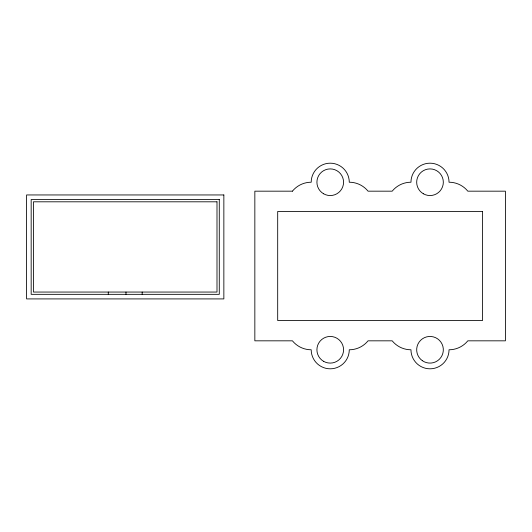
<?xml version="1.0" encoding="UTF-8"?>
<svg xmlns="http://www.w3.org/2000/svg" width="532" height="532" viewBox="0 0 532 532"><rect width="100%" height="100%" fill="white"/><g stroke="black" fill="none" stroke-linecap="round" stroke-linejoin="round"><path stroke-width="0.8" d="M142.17 292.055L142.17 294.336M125.984 292.055L125.984 294.336M108.282 292.055L108.282 294.336M292.42 191.174L254.841 191.174L254.841 340.826L292.42 340.826A24.179 24.179 0 0 0 311.2 349.777A19.039 19.039 0 0 0 330.239 368.816A19.039 19.039 0 0 0 349.278 349.777A24.179 24.179 0 0 0 368.058 340.826L392.184 340.826A24.179 24.179 0 0 0 410.963 349.777A19.039 19.039 0 0 0 430.002 368.816A19.039 19.039 0 0 0 449.041 349.777A24.179 24.179 0 0 0 467.821 340.826L505.4 340.826L505.4 191.174L467.821 191.174A24.179 24.179 0 0 0 449.041 182.223A19.039 19.039 0 0 0 430.002 163.184A19.039 19.039 0 0 0 410.963 182.223A24.179 24.179 0 0 0 392.184 191.174L368.058 191.174A24.179 24.179 0 0 0 349.278 182.223A19.039 19.039 0 0 0 330.239 163.184A19.039 19.039 0 0 0 311.2 182.223A24.179 24.179 0 0 0 292.42 191.174M223.852 194.951L26.6 194.951L26.6 298.911L223.852 298.911L223.852 194.951M219.277 199.52L31.169 199.52L31.169 294.336L219.277 294.336L219.277 199.52M216.996 201.808L33.456 201.808L33.456 292.055L216.996 292.055L216.996 201.808M482.551 211.483L277.691 211.483L277.691 320.517L482.551 320.517L482.551 211.483M323.576 361.314A13.327 13.327 0 0 0 343.566 349.777A13.327 13.327 0 0 0 323.576 338.232A13.327 13.327 0 0 0 323.576 361.314M422.328 360.669A13.327 13.327 0 0 0 443.276 350.974A13.327 13.327 0 0 0 424.403 337.68A13.327 13.327 0 0 0 422.328 360.669M423.339 193.768A13.327 13.327 0 0 0 443.329 182.223A13.327 13.327 0 0 0 423.339 170.686A13.327 13.327 0 0 0 423.339 193.768M323.576 193.768A13.327 13.327 0 0 0 343.566 182.223A13.327 13.327 0 0 0 323.576 170.686A13.327 13.327 0 0 0 323.576 193.768"/></g></svg>
